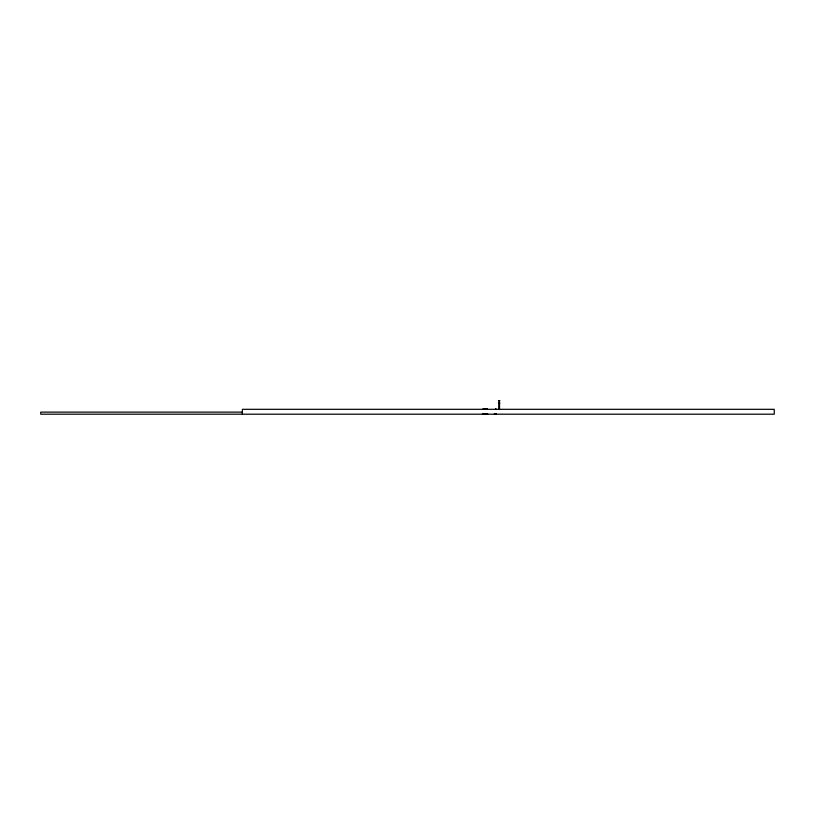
<?xml version="1.0" encoding="UTF-8"?>
<svg xmlns="http://www.w3.org/2000/svg" width="815" height="815" viewBox="0 0 815 815"><rect width="100%" height="100%" fill="white"/><g stroke="black" fill="none" stroke-linecap="round" stroke-linejoin="round"><path stroke-width="1.22" d="M487.278 414.01L482.419 413.959L487.788 413.959M495.917 409.619L495.815 408.529M496.009 413.969L496.355 413.531L495.978 413.877M498.413 400.807L499.921 400.807M498.413 403.018L499.921 403.018M482.989 408.773L487.462 408.773M242.371 412.125L40.75 412.125L40.75 414.193L774.25 414.193L774.25 409.313L242.371 409.313L242.371 414.193M499.544 403.018L499.544 409.222M499.167 400.807L499.167 403.018M498.79 403.018L498.79 409.222M496.447 413.939L494.308 413.959L496.447 413.949"/></g></svg>
